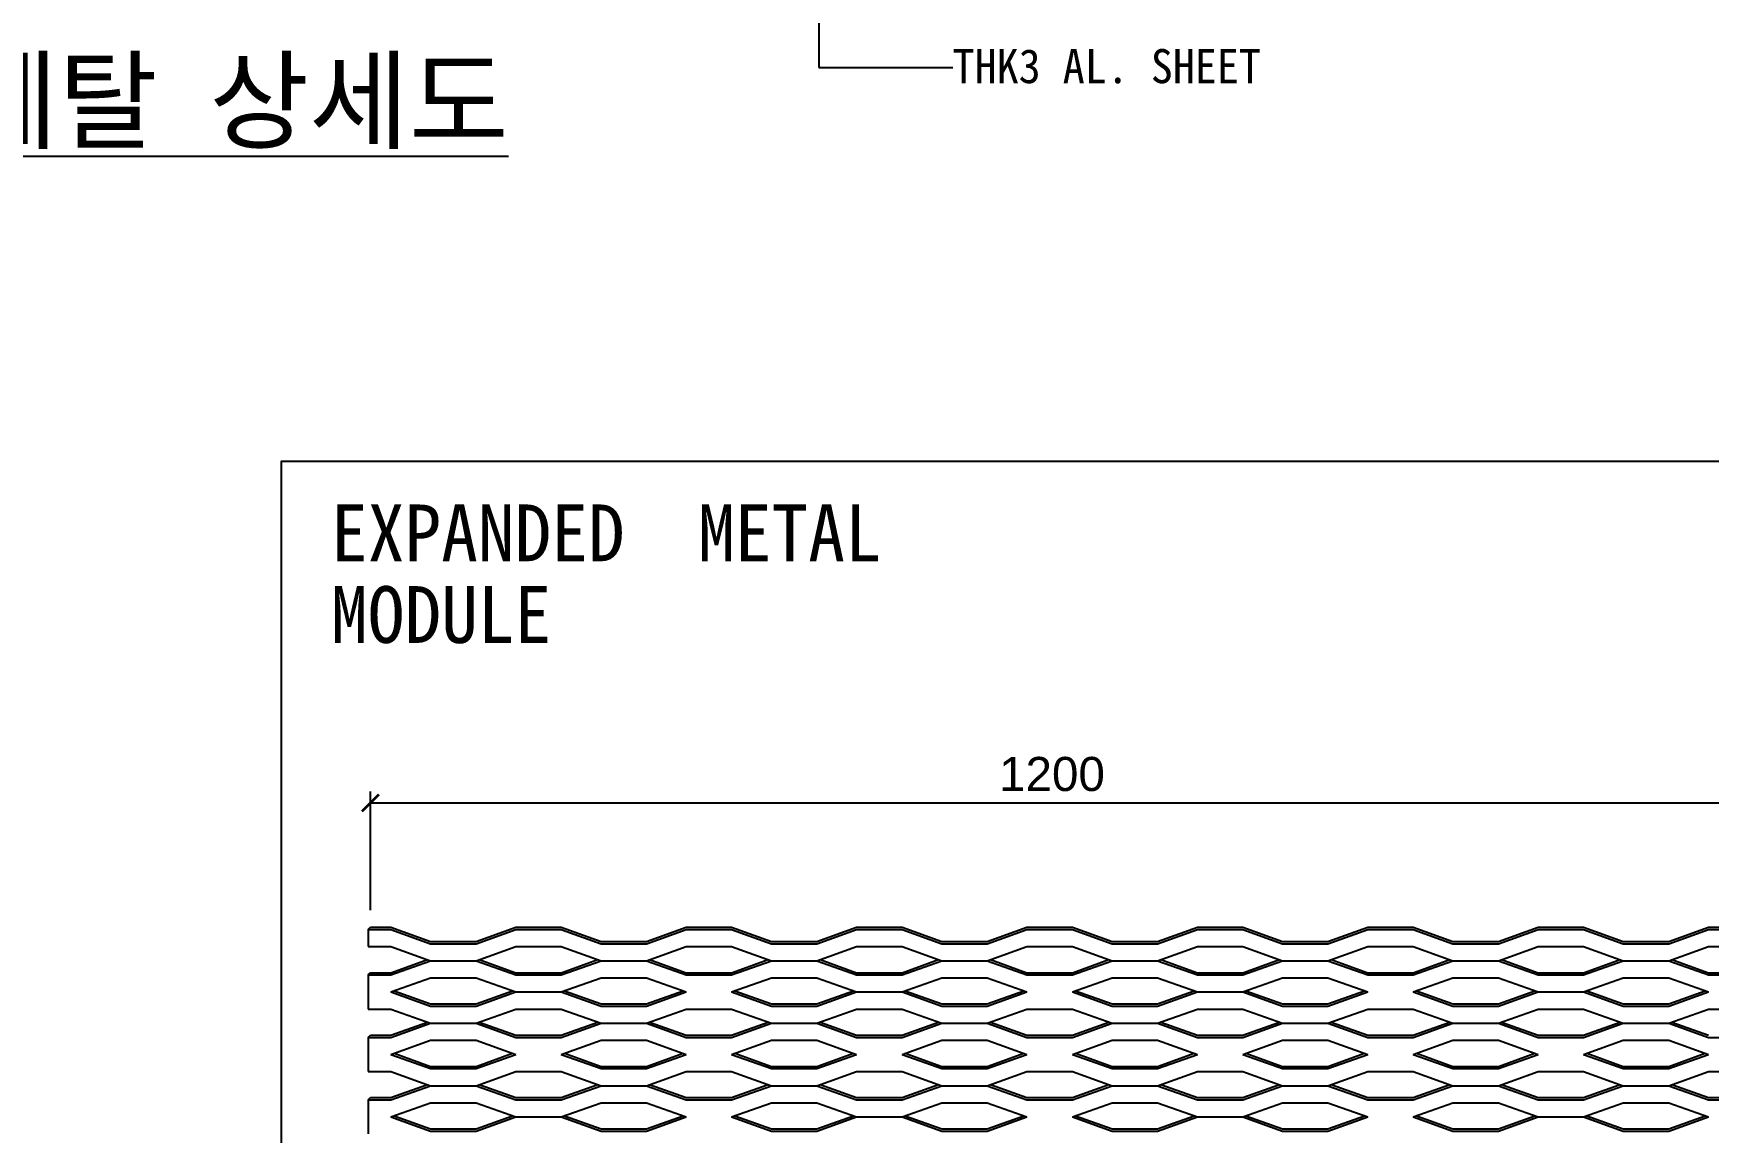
# Model space of a CAD drawing. Header units: millimetres. Extents: x 1664 to 41320, y 4122 to 31095.
# Drawn here: x 20649 to 28022, y 9982 to 14821 of the extents above; entities that cross this region are included whole.
import ezdxf
from ezdxf import colors
from ezdxf.entities.mleader import LeaderData, LeaderLine
from ezdxf.enums import TextEntityAlignment as Align
from ezdxf.math import Vec2, Vec3

# ---------------------------------------------------------------- set-up
doc = ezdxf.new("R2010")
doc.units = ezdxf.units.MM
doc.layers.get('DEFPOINTS').update_dxf_attribs({"color": 150})
for name, color, linetype in [('DIM', 7, 'Continuous'), ('ELE-8', 8, 'Continuous'), ('TAG-LEADER', 6, 'Continuous'), ('TAG-TITLE', 6, 'Continuous'), ('TXT', 3, 'Continuous')]:
    doc.layers.add(name, color=color, linetype=linetype)
doc.styles.add('ARIAL', font='arial.ttf')
doc.styles.add('ARIALB', font='arialbd.ttf')
doc.styles.add('돋움', font='')
doc.styles.get('돋움').set_extended_font_data('DotumChe')
doc.dimstyles.new('DIM-1-50', dxfattribs={"dimscale": 50, "dimtxt": 3, "dimasz": 1.5, "dimexe": 1, "dimexo": 1.5, "dimgap": 1, "dimtad": 1, "dimdec": 3, "dimdsep": 46, "dimtxsty": 'ARIAL', "dimblk1": 'ARCHTICK', "dimblk2": 'ARCHTICK', "dimsah": 1, "dimcen": 0, "dimclrd": 256, "dimclre": 256, "dimclrt": 3, "dimazin": 2, "dimtfac": 1, "dimtdec": 3, "dimtix": 1, "dimtmove": 2, "dimatfit": 3, "dimldrblk": 'ARCHTICK', "dimfxl": 1, "dimtolj": 1, "dimtzin": 0, "dimarcsym": 0})

# ---------------------------------------------------------------- blocks, each defined once
blk = doc.blocks.new('_ArchTick')
at = {"color": 0, "linetype": 'ByBlock', "const_width": 0.15}
blk.add_lwpolyline([(-0.5, -0.5), (0.5, 0.5)], dxfattribs=at)
blk = doc.blocks.new('*D297')
at = {"layer": 'DEFPOINTS', "color": 0, "transparency": 16777216}
for p in [(28131.6, 11433), (22131.6, 10885.5), (28131.6, 10885.5)]:
    blk.add_point(p, dxfattribs=at)
at = {"layer": 'DIM', "lineweight": -2, "transparency": 16777216}
for p, q in [((22131.6, 10960.5), (22131.6, 11483)), ((22131.6, 11433), (28131.6, 11433)), ((28131.6, 10960.5), (28131.6, 11483))]:
    blk.add_line(p, q, dxfattribs=at)
at = {"layer": 'DIM', "lineweight": -2, "transparency": 16777216, "xscale": 75, "yscale": 75, "zscale": 75, "rotation": 180}
blk.add_blockref('_ArchTick', (22131.6, 11433), dxfattribs=at)
at = {"layer": 'DIM', "lineweight": -2, "transparency": 16777216, "xscale": 75, "yscale": 75, "zscale": 75}
blk.add_blockref('_ArchTick', (28131.6, 11433), dxfattribs=at)
at = {"layer": 'DIM', "color": 3, "transparency": 16777216, "insert": (25131.6, 11559.5), "char_height": 150, "attachment_point": 5, "style": 'ARIAL'}
blk.add_mtext('\\A1;1200', dxfattribs=at)
blk = doc.blocks.new('_Dot')
at = {"color": 0, "linetype": 'ByBlock', "lineweight": -2}
blk.add_line((-0.5, 0), (-1, 0), dxfattribs=at)
at = {"color": 0, "linetype": 'ByBlock', "const_width": 0.5}
blk.add_lwpolyline([(-0.25, 0, 1), (0.25, 0, 1)], format="xyb", close=True, dxfattribs=at)
blk = doc.blocks.new('ttl-nb')
at = {"layer": 'TAG-TITLE', "color": 4, "style": 'ARIAL'}
blk.add_attdef('%%U1층평면도', text='', height=7, dxfattribs=at).set_placement((6.74, -1.46), align=Align.BOTTOM_LEFT)
at = {"layer": 'TAG-TITLE', "color": 4, "style": 'ARIALB'}
blk.add_attdef('A', text='', height=9, dxfattribs=at).set_placement((0, 0), align=Align.MIDDLE_CENTER)
at = {"layer": 'TAG-TITLE', "color": 4, "style": 'ARIAL'}
blk.add_attdef('축척:A1-1/100,A3-1/200', text='', height=4, dxfattribs=at).set_placement((7.86, -3.47), align=Align.TOP_LEFT)

msp = doc.modelspace()

# ---------------------------------------------------------------- linework, layer by layer
msp.add_lwpolyline([(21738.4051, 5202.4699), (30754.7525, 5202.4699), (30754.7525, 12936.2196), (21738.4051, 12936.2196)], close=True)
at = {"layer": 'ELE-8'}
for p, q in [((22121.5585, 10875.5162), (22131.5585, 10885.5162)), ((22121.5585, 10875.5162), (22221.5585, 10875.5162)), ((22121.5585, 10875.5162), (22121.5585, 10800.5162)), ((22131.5585, 10885.5162), (22221.5585, 10885.5162)), ((22221.5585, 10885.5162), (22396.5585, 10823.0162)), ((22221.5585, 10875.5162), (22396.5585, 10813.0162)), ((22596.5585, 10823.0162), (22771.5585, 10885.5162)), ((22596.5585, 10813.0162), (22771.5585, 10875.5162)), ((22771.5585, 10885.5162), (22971.5585, 10885.5162)), ((22771.5585, 10875.5162), (22971.5585, 10875.5162)), ((22971.5585, 10885.5162), (23146.5585, 10823.0162)), ((22971.5585, 10875.5162), (23146.5585, 10813.0162)), ((23346.5585, 10823.0162), (23521.5585, 10885.5162)), ((23346.5585, 10813.0162), (23521.5585, 10875.5162)), ((23521.5585, 10885.5162), (23631.5585, 10885.5162)), ((23521.5585, 10875.5162), (23621.5585, 10875.5162)), ((23621.5585, 10875.5162), (23721.5585, 10875.5162)), ((23631.5585, 10885.5162), (23721.5585, 10885.5162)), ((23721.5585, 10885.5162), (23896.5585, 10823.0162)), ((23721.5585, 10875.5162), (23896.5585, 10813.0162)), ((24096.5585, 10823.0162), (24271.5585, 10885.5162)), ((24096.5585, 10813.0162), (24271.5585, 10875.5162)), ((24271.5585, 10885.5162), (24471.5585, 10885.5162)), ((24271.5585, 10875.5162), (24471.5585, 10875.5162)), ((24471.5585, 10885.5162), (24646.5585, 10823.0162)), ((24471.5585, 10875.5162), (24646.5585, 10813.0162)), ((24846.5585, 10823.0162), (25021.5585, 10885.5162)), ((24846.5585, 10813.0162), (25021.5585, 10875.5162)), ((25021.5585, 10885.5162), (25131.5585, 10885.5162)), ((25021.5585, 10875.5162), (25121.5585, 10875.5162)), ((25121.5585, 10875.5162), (25221.5585, 10875.5162)), ((25131.5585, 10885.5162), (25221.5585, 10885.5162)), ((25221.5585, 10885.5162), (25396.5585, 10823.0162)), ((25221.5585, 10875.5162), (25396.5585, 10813.0162)), ((25596.5585, 10823.0162), (25771.5585, 10885.5162)), ((25596.5585, 10813.0162), (25771.5585, 10875.5162)), ((25771.5585, 10885.5162), (25971.5585, 10885.5162)), ((25771.5585, 10875.5162), (25971.5585, 10875.5162)), ((25971.5585, 10885.5162), (26146.5585, 10823.0162)), ((25971.5585, 10875.5162), (26146.5585, 10813.0162)), ((26346.5585, 10823.0162), (26521.5585, 10885.5162)), ((26346.5585, 10813.0162), (26521.5585, 10875.5162)), ((26521.5585, 10885.5162), (26631.5585, 10885.5162)), ((26521.5585, 10875.5162), (26621.5585, 10875.5162)), ((26621.5585, 10875.5162), (26721.5585, 10875.5162)), ((26631.5585, 10885.5162), (26721.5585, 10885.5162)), ((26721.5585, 10885.5162), (26896.5585, 10823.0162)), ((26721.5585, 10875.5162), (26896.5585, 10813.0162)), ((27096.5585, 10823.0162), (27271.5585, 10885.5162)), ((27096.5585, 10813.0162), (27271.5585, 10875.5162)), ((27271.5585, 10885.5162), (27471.5585, 10885.5162)), ((27271.5585, 10875.5162), (27471.5585, 10875.5162)), ((27471.5585, 10885.5162), (27646.5585, 10823.0162)), ((27471.5585, 10875.5162), (27646.5585, 10813.0162)), ((27846.5585, 10823.0162), (28021.5585, 10885.5162)), ((27846.5585, 10813.0162), (28021.5585, 10875.5162)), ((28021.5585, 10885.5162), (28131.5585, 10885.5162)), ((28021.5585, 10875.5162), (28121.5585, 10875.5162)), ((22121.5585, 10800.5162), (22221.5585, 10800.5162)), ((22221.5585, 10800.5162), (22396.5585, 10738.0162)), ((22396.5585, 10823.0162), (22596.5585, 10823.0162)), ((22396.5585, 10813.0162), (22596.5585, 10813.0162)), ((22596.5585, 10738.0162), (22771.5585, 10800.5162)), ((22771.5585, 10800.5162), (22971.5585, 10800.5162)), ((22971.5585, 10800.5162), (23146.5585, 10738.0162)), ((23146.5585, 10823.0162), (23346.5585, 10823.0162)), ((23146.5585, 10813.0162), (23346.5585, 10813.0162)), ((23346.5585, 10738.0162), (23521.5585, 10800.5162)), ((23521.5585, 10800.5162), (23621.5585, 10800.5162)), ((23621.5585, 10800.5162), (23721.5585, 10800.5162)), ((23721.5585, 10800.5162), (23896.5585, 10738.0162)), ((23896.5585, 10823.0162), (24096.5585, 10823.0162)), ((23896.5585, 10813.0162), (24096.5585, 10813.0162)), ((24096.5585, 10738.0162), (24271.5585, 10800.5162)), ((24271.5585, 10800.5162), (24471.5585, 10800.5162)), ((24471.5585, 10800.5162), (24646.5585, 10738.0162)), ((24646.5585, 10823.0162), (24846.5585, 10823.0162)), ((24646.5585, 10813.0162), (24846.5585, 10813.0162)), ((24846.5585, 10738.0162), (25021.5585, 10800.5162)), ((25021.5585, 10800.5162), (25121.5585, 10800.5162)), ((25121.5585, 10800.5162), (25221.5585, 10800.5162)), ((25221.5585, 10800.5162), (25396.5585, 10738.0162)), ((25396.5585, 10823.0162), (25596.5585, 10823.0162)), ((25396.5585, 10813.0162), (25596.5585, 10813.0162)), ((25596.5585, 10738.0162), (25771.5585, 10800.5162)), ((25771.5585, 10800.5162), (25971.5585, 10800.5162)), ((25971.5585, 10800.5162), (26146.5585, 10738.0162)), ((26146.5585, 10823.0162), (26346.5585, 10823.0162)), ((26146.5585, 10813.0162), (26346.5585, 10813.0162)), ((26346.5585, 10738.0162), (26521.5585, 10800.5162)), ((26521.5585, 10800.5162), (26621.5585, 10800.5162)), ((26621.5585, 10800.5162), (26721.5585, 10800.5162)), ((26721.5585, 10800.5162), (26896.5585, 10738.0162)), ((26896.5585, 10823.0162), (27096.5585, 10823.0162)), ((26896.5585, 10813.0162), (27096.5585, 10813.0162)), ((27096.5585, 10738.0162), (27271.5585, 10800.5162)), ((27271.5585, 10800.5162), (27471.5585, 10800.5162)), ((27471.5585, 10800.5162), (27646.5585, 10738.0162)), ((27646.5585, 10823.0162), (27846.5585, 10823.0162)), ((27646.5585, 10813.0162), (27846.5585, 10813.0162)), ((27846.5585, 10738.0162), (28021.5585, 10800.5162)), ((28021.5585, 10800.5162), (28121.5585, 10800.5162)), ((22221.5585, 10685.5162), (22382.5585, 10743.0162)), ((22221.5585, 10675.5162), (22396.5585, 10738.0162)), ((22396.5585, 10738.0162), (22596.5585, 10738.0162)), ((22596.5585, 10738.0162), (22771.5585, 10675.5162)), ((22610.5585, 10743.0162), (22771.5585, 10685.5162)), ((22971.5585, 10685.5162), (23132.5585, 10743.0162)), ((22971.5585, 10675.5162), (23146.5585, 10738.0162)), ((23146.5585, 10738.0162), (23346.5585, 10738.0162)), ((23346.5585, 10738.0162), (23521.5585, 10675.5162)), ((23360.5585, 10743.0162), (23521.5585, 10685.5162)), ((23721.5585, 10685.5162), (23882.5585, 10743.0162)), ((23721.5585, 10675.5162), (23896.5585, 10738.0162)), ((23896.5585, 10738.0162), (24096.5585, 10738.0162)), ((24096.5585, 10738.0162), (24271.5585, 10675.5162)), ((24110.5585, 10743.0162), (24271.5585, 10685.5162)), ((24471.5585, 10685.5162), (24632.5585, 10743.0162)), ((24471.5585, 10675.5162), (24646.5585, 10738.0162)), ((24646.5585, 10738.0162), (24846.5585, 10738.0162)), ((24846.5585, 10738.0162), (25021.5585, 10675.5162)), ((24860.5585, 10743.0162), (25021.5585, 10685.5162)), ((25221.5585, 10685.5162), (25382.5585, 10743.0162)), ((25221.5585, 10675.5162), (25396.5585, 10738.0162)), ((25396.5585, 10738.0162), (25596.5585, 10738.0162)), ((25596.5585, 10738.0162), (25771.5585, 10675.5162)), ((25610.5585, 10743.0162), (25771.5585, 10685.5162)), ((25971.5585, 10685.5162), (26132.5585, 10743.0162)), ((25971.5585, 10675.5162), (26146.5585, 10738.0162)), ((26146.5585, 10738.0162), (26346.5585, 10738.0162)), ((26346.5585, 10738.0162), (26521.5585, 10675.5162)), ((26360.5585, 10743.0162), (26521.5585, 10685.5162)), ((26721.5585, 10685.5162), (26882.5585, 10743.0162)), ((26721.5585, 10675.5162), (26896.5585, 10738.0162)), ((26896.5585, 10738.0162), (27096.5585, 10738.0162)), ((27096.5585, 10738.0162), (27271.5585, 10675.5162)), ((27110.5585, 10743.0162), (27271.5585, 10685.5162)), ((27471.5585, 10685.5162), (27632.5585, 10743.0162)), ((27471.5585, 10675.5162), (27646.5585, 10738.0162)), ((27646.5585, 10738.0162), (27846.5585, 10738.0162)), ((27846.5585, 10738.0162), (28021.5585, 10675.5162)), ((27860.5585, 10743.0162), (28021.5585, 10685.5162)), ((22121.5585, 10675.5162), (22131.5585, 10685.5162)), ((22121.5585, 10675.5162), (22221.5585, 10675.5162)), ((22121.5585, 10675.5162), (22121.5585, 10525.5162)), ((22131.5585, 10685.5162), (22221.5585, 10685.5162)), ((22221.5585, 10600.5162), (22396.5585, 10663.0162)), ((22396.5585, 10663.0162), (22596.5585, 10663.0162)), ((22596.5585, 10663.0162), (22771.5585, 10600.5162)), ((22771.5585, 10685.5162), (22971.5585, 10685.5162)), ((22771.5585, 10675.5162), (22971.5585, 10675.5162)), ((22971.5585, 10600.5162), (23146.5585, 10663.0162)), ((23146.5585, 10663.0162), (23346.5585, 10663.0162)), ((23346.5585, 10663.0162), (23521.5585, 10600.5162)), ((23521.5585, 10685.5162), (23631.5585, 10685.5162)), ((23521.5585, 10675.5162), (23621.5585, 10675.5162)), ((23621.5585, 10675.5162), (23721.5585, 10675.5162)), ((23631.5585, 10685.5162), (23721.5585, 10685.5162)), ((23721.5585, 10600.5162), (23896.5585, 10663.0162)), ((23896.5585, 10663.0162), (24096.5585, 10663.0162)), ((24096.5585, 10663.0162), (24271.5585, 10600.5162)), ((24271.5585, 10685.5162), (24471.5585, 10685.5162)), ((24271.5585, 10675.5162), (24471.5585, 10675.5162)), ((24471.5585, 10600.5162), (24646.5585, 10663.0162)), ((24646.5585, 10663.0162), (24846.5585, 10663.0162)), ((24846.5585, 10663.0162), (25021.5585, 10600.5162)), ((25021.5585, 10685.5162), (25131.5585, 10685.5162)), ((25021.5585, 10675.5162), (25121.5585, 10675.5162)), ((25121.5585, 10675.5162), (25221.5585, 10675.5162)), ((25131.5585, 10685.5162), (25221.5585, 10685.5162)), ((25221.5585, 10600.5162), (25396.5585, 10663.0162)), ((25396.5585, 10663.0162), (25596.5585, 10663.0162)), ((25596.5585, 10663.0162), (25771.5585, 10600.5162)), ((25771.5585, 10685.5162), (25971.5585, 10685.5162)), ((25771.5585, 10675.5162), (25971.5585, 10675.5162)), ((25971.5585, 10600.5162), (26146.5585, 10663.0162)), ((26146.5585, 10663.0162), (26346.5585, 10663.0162)), ((26346.5585, 10663.0162), (26521.5585, 10600.5162)), ((26521.5585, 10685.5162), (26631.5585, 10685.5162)), ((26521.5585, 10675.5162), (26621.5585, 10675.5162)), ((26621.5585, 10675.5162), (26721.5585, 10675.5162)), ((26631.5585, 10685.5162), (26721.5585, 10685.5162)), ((26721.5585, 10600.5162), (26896.5585, 10663.0162)), ((26896.5585, 10663.0162), (27096.5585, 10663.0162)), ((27096.5585, 10663.0162), (27271.5585, 10600.5162)), ((27271.5585, 10685.5162), (27471.5585, 10685.5162)), ((27271.5585, 10675.5162), (27471.5585, 10675.5162)), ((27471.5585, 10600.5162), (27646.5585, 10663.0162)), ((27646.5585, 10663.0162), (27846.5585, 10663.0162)), ((27846.5585, 10663.0162), (28021.5585, 10600.5162)), ((28021.5585, 10685.5162), (28131.5585, 10685.5162)), ((28021.5585, 10675.5162), (28121.5585, 10675.5162)), ((22221.5585, 10600.5162), (22396.5585, 10538.0162)), ((22235.5585, 10605.5162), (22396.5585, 10548.0162)), ((22396.5585, 10548.0162), (22596.5585, 10548.0162)), ((22596.5585, 10548.0162), (22757.5585, 10605.5162)), ((22596.5585, 10538.0162), (22771.5585, 10600.5162)), ((22771.5585, 10600.5162), (22971.5585, 10600.5162)), ((22971.5585, 10600.5162), (23146.5585, 10538.0162)), ((22985.5585, 10605.5162), (23146.5585, 10548.0162)), ((23146.5585, 10548.0162), (23346.5585, 10548.0162)), ((23346.5585, 10548.0162), (23507.5585, 10605.5162)), ((23346.5585, 10538.0162), (23521.5585, 10600.5162)), ((23721.5585, 10600.5162), (23896.5585, 10538.0162)), ((23735.5585, 10605.5162), (23896.5585, 10548.0162)), ((23896.5585, 10548.0162), (24096.5585, 10548.0162)), ((24096.5585, 10548.0162), (24257.5585, 10605.5162)), ((24096.5585, 10538.0162), (24271.5585, 10600.5162)), ((24271.5585, 10600.5162), (24471.5585, 10600.5162)), ((24471.5585, 10600.5162), (24646.5585, 10538.0162)), ((24485.5585, 10605.5162), (24646.5585, 10548.0162)), ((24646.5585, 10548.0162), (24846.5585, 10548.0162)), ((24846.5585, 10548.0162), (25007.5585, 10605.5162)), ((24846.5585, 10538.0162), (25021.5585, 10600.5162)), ((25221.5585, 10600.5162), (25396.5585, 10538.0162)), ((25235.5585, 10605.5162), (25396.5585, 10548.0162)), ((25396.5585, 10548.0162), (25596.5585, 10548.0162)), ((25596.5585, 10548.0162), (25757.5585, 10605.5162)), ((25596.5585, 10538.0162), (25771.5585, 10600.5162)), ((25771.5585, 10600.5162), (25971.5585, 10600.5162)), ((25971.5585, 10600.5162), (26146.5585, 10538.0162)), ((25985.5585, 10605.5162), (26146.5585, 10548.0162)), ((26146.5585, 10548.0162), (26346.5585, 10548.0162)), ((26346.5585, 10548.0162), (26507.5585, 10605.5162)), ((26346.5585, 10538.0162), (26521.5585, 10600.5162)), ((26721.5585, 10600.5162), (26896.5585, 10538.0162)), ((26735.5585, 10605.5162), (26896.5585, 10548.0162)), ((26896.5585, 10548.0162), (27096.5585, 10548.0162)), ((27096.5585, 10548.0162), (27257.5585, 10605.5162)), ((27096.5585, 10538.0162), (27271.5585, 10600.5162)), ((27271.5585, 10600.5162), (27471.5585, 10600.5162)), ((27471.5585, 10600.5162), (27646.5585, 10538.0162)), ((27485.5585, 10605.5162), (27646.5585, 10548.0162)), ((27646.5585, 10548.0162), (27846.5585, 10548.0162)), ((27846.5585, 10548.0162), (28007.5585, 10605.5162)), ((27846.5585, 10538.0162), (28021.5585, 10600.5162)), ((22121.5585, 10525.5162), (22221.5585, 10525.5162)), ((22221.5585, 10525.5162), (22396.5585, 10463.0162)), ((22396.5585, 10538.0162), (22596.5585, 10538.0162)), ((22596.5585, 10463.0162), (22771.5585, 10525.5162)), ((22771.5585, 10525.5162), (22971.5585, 10525.5162)), ((22971.5585, 10525.5162), (23146.5585, 10463.0162)), ((23146.5585, 10538.0162), (23346.5585, 10538.0162)), ((23346.5585, 10463.0162), (23521.5585, 10525.5162)), ((23521.5585, 10525.5162), (23621.5585, 10525.5162)), ((23621.5585, 10525.5162), (23721.5585, 10525.5162)), ((23721.5585, 10525.5162), (23896.5585, 10463.0162)), ((23896.5585, 10538.0162), (24096.5585, 10538.0162)), ((24096.5585, 10463.0162), (24271.5585, 10525.5162)), ((24271.5585, 10525.5162), (24471.5585, 10525.5162)), ((24471.5585, 10525.5162), (24646.5585, 10463.0162)), ((24646.5585, 10538.0162), (24846.5585, 10538.0162)), ((24846.5585, 10463.0162), (25021.5585, 10525.5162)), ((25021.5585, 10525.5162), (25121.5585, 10525.5162)), ((25121.5585, 10525.5162), (25221.5585, 10525.5162)), ((25221.5585, 10525.5162), (25396.5585, 10463.0162)), ((25396.5585, 10538.0162), (25596.5585, 10538.0162)), ((25596.5585, 10463.0162), (25771.5585, 10525.5162)), ((25771.5585, 10525.5162), (25971.5585, 10525.5162)), ((25971.5585, 10525.5162), (26146.5585, 10463.0162)), ((26146.5585, 10538.0162), (26346.5585, 10538.0162)), ((26346.5585, 10463.0162), (26521.5585, 10525.5162)), ((26521.5585, 10525.5162), (26621.5585, 10525.5162)), ((26621.5585, 10525.5162), (26721.5585, 10525.5162)), ((26721.5585, 10525.5162), (26896.5585, 10463.0162)), ((26896.5585, 10538.0162), (27096.5585, 10538.0162)), ((27096.5585, 10463.0162), (27271.5585, 10525.5162)), ((27271.5585, 10525.5162), (27471.5585, 10525.5162)), ((27471.5585, 10525.5162), (27646.5585, 10463.0162)), ((27646.5585, 10538.0162), (27846.5585, 10538.0162)), ((27846.5585, 10463.0162), (28021.5585, 10525.5162)), ((28021.5585, 10525.5162), (28121.5585, 10525.5162)), ((22121.5585, 10400.5162), (22131.5585, 10410.5162)), ((22121.5585, 10400.5162), (22221.5585, 10400.5162)), ((22121.5585, 10400.5162), (22121.5585, 10250.5162)), ((22131.5585, 10410.5162), (22221.5585, 10410.5162)), ((22221.5585, 10410.5162), (22382.5585, 10468.0162)), ((22221.5585, 10400.5162), (22396.5585, 10463.0162)), ((22396.5585, 10463.0162), (22596.5585, 10463.0162)), ((22596.5585, 10463.0162), (22771.5585, 10400.5162)), ((22610.5585, 10468.0162), (22771.5585, 10410.5162)), ((22771.5585, 10410.5162), (22971.5585, 10410.5162)), ((22771.5585, 10400.5162), (22971.5585, 10400.5162)), ((22971.5585, 10410.5162), (23132.5585, 10468.0162)), ((22971.5585, 10400.5162), (23146.5585, 10463.0162)), ((23146.5585, 10463.0162), (23346.5585, 10463.0162)), ((23346.5585, 10463.0162), (23521.5585, 10400.5162)), ((23360.5585, 10468.0162), (23521.5585, 10410.5162)), ((23521.5585, 10410.5162), (23631.5585, 10410.5162)), ((23521.5585, 10400.5162), (23621.5585, 10400.5162)), ((23621.5585, 10400.5162), (23721.5585, 10400.5162)), ((23631.5585, 10410.5162), (23721.5585, 10410.5162)), ((23721.5585, 10410.5162), (23882.5585, 10468.0162)), ((23721.5585, 10400.5162), (23896.5585, 10463.0162)), ((23896.5585, 10463.0162), (24096.5585, 10463.0162)), ((24096.5585, 10463.0162), (24271.5585, 10400.5162)), ((24110.5585, 10468.0162), (24271.5585, 10410.5162)), ((24271.5585, 10410.5162), (24471.5585, 10410.5162)), ((24271.5585, 10400.5162), (24471.5585, 10400.5162)), ((24471.5585, 10410.5162), (24632.5585, 10468.0162)), ((24471.5585, 10400.5162), (24646.5585, 10463.0162)), ((24646.5585, 10463.0162), (24846.5585, 10463.0162)), ((24846.5585, 10463.0162), (25021.5585, 10400.5162)), ((24860.5585, 10468.0162), (25021.5585, 10410.5162)), ((25021.5585, 10410.5162), (25131.5585, 10410.5162)), ((25021.5585, 10400.5162), (25121.5585, 10400.5162)), ((25121.5585, 10400.5162), (25221.5585, 10400.5162)), ((25131.5585, 10410.5162), (25221.5585, 10410.5162)), ((25221.5585, 10410.5162), (25382.5585, 10468.0162)), ((25221.5585, 10400.5162), (25396.5585, 10463.0162)), ((25396.5585, 10463.0162), (25596.5585, 10463.0162)), ((25596.5585, 10463.0162), (25771.5585, 10400.5162)), ((25610.5585, 10468.0162), (25771.5585, 10410.5162)), ((25771.5585, 10410.5162), (25971.5585, 10410.5162)), ((25771.5585, 10400.5162), (25971.5585, 10400.5162)), ((25971.5585, 10410.5162), (26132.5585, 10468.0162)), ((25971.5585, 10400.5162), (26146.5585, 10463.0162)), ((26146.5585, 10463.0162), (26346.5585, 10463.0162)), ((26346.5585, 10463.0162), (26521.5585, 10400.5162)), ((26360.5585, 10468.0162), (26521.5585, 10410.5162)), ((26521.5585, 10410.5162), (26631.5585, 10410.5162)), ((26521.5585, 10400.5162), (26621.5585, 10400.5162)), ((26621.5585, 10400.5162), (26721.5585, 10400.5162)), ((26631.5585, 10410.5162), (26721.5585, 10410.5162)), ((26721.5585, 10410.5162), (26882.5585, 10468.0162)), ((26721.5585, 10400.5162), (26896.5585, 10463.0162)), ((26896.5585, 10463.0162), (27096.5585, 10463.0162)), ((27096.5585, 10463.0162), (27271.5585, 10400.5162)), ((27110.5585, 10468.0162), (27271.5585, 10410.5162)), ((27271.5585, 10410.5162), (27471.5585, 10410.5162)), ((27271.5585, 10400.5162), (27471.5585, 10400.5162)), ((27471.5585, 10410.5162), (27632.5585, 10468.0162)), ((27471.5585, 10400.5162), (27646.5585, 10463.0162)), ((27646.5585, 10463.0162), (27846.5585, 10463.0162)), ((27846.5585, 10463.0162), (28021.5585, 10400.5162)), ((27860.5585, 10468.0162), (28021.5585, 10410.5162)), ((28021.5585, 10400.5162), (28121.5585, 10400.5162)), ((22221.5585, 10325.5162), (22396.5585, 10388.0162)), ((22221.5585, 10325.5162), (22396.5585, 10263.0162)), ((22235.5585, 10330.5162), (22396.5585, 10273.0162)), ((22396.5585, 10388.0162), (22596.5585, 10388.0162)), ((22596.5585, 10388.0162), (22771.5585, 10325.5162)), ((22596.5585, 10273.0162), (22757.5585, 10330.5162)), ((22596.5585, 10263.0162), (22771.5585, 10325.5162)), ((22971.5585, 10325.5162), (23146.5585, 10388.0162)), ((22971.5585, 10325.5162), (23146.5585, 10263.0162)), ((22985.5585, 10330.5162), (23146.5585, 10273.0162)), ((23146.5585, 10388.0162), (23346.5585, 10388.0162)), ((23346.5585, 10388.0162), (23521.5585, 10325.5162)), ((23346.5585, 10273.0162), (23507.5585, 10330.5162)), ((23346.5585, 10263.0162), (23521.5585, 10325.5162)), ((23721.5585, 10325.5162), (23896.5585, 10388.0162)), ((23721.5585, 10325.5162), (23896.5585, 10263.0162)), ((23735.5585, 10330.5162), (23896.5585, 10273.0162)), ((23896.5585, 10388.0162), (24096.5585, 10388.0162)), ((24096.5585, 10388.0162), (24271.5585, 10325.5162)), ((24096.5585, 10273.0162), (24257.5585, 10330.5162)), ((24096.5585, 10263.0162), (24271.5585, 10325.5162)), ((24471.5585, 10325.5162), (24646.5585, 10388.0162)), ((24471.5585, 10325.5162), (24646.5585, 10263.0162)), ((24485.5585, 10330.5162), (24646.5585, 10273.0162)), ((24646.5585, 10388.0162), (24846.5585, 10388.0162)), ((24846.5585, 10388.0162), (25021.5585, 10325.5162)), ((24846.5585, 10273.0162), (25007.5585, 10330.5162)), ((24846.5585, 10263.0162), (25021.5585, 10325.5162)), ((25221.5585, 10325.5162), (25396.5585, 10388.0162)), ((25221.5585, 10325.5162), (25396.5585, 10263.0162)), ((25235.5585, 10330.5162), (25396.5585, 10273.0162)), ((25396.5585, 10388.0162), (25596.5585, 10388.0162)), ((25596.5585, 10388.0162), (25771.5585, 10325.5162)), ((25596.5585, 10273.0162), (25757.5585, 10330.5162)), ((25596.5585, 10263.0162), (25771.5585, 10325.5162)), ((25971.5585, 10325.5162), (26146.5585, 10388.0162)), ((25971.5585, 10325.5162), (26146.5585, 10263.0162)), ((25985.5585, 10330.5162), (26146.5585, 10273.0162)), ((26146.5585, 10388.0162), (26346.5585, 10388.0162)), ((26346.5585, 10388.0162), (26521.5585, 10325.5162)), ((26346.5585, 10273.0162), (26507.5585, 10330.5162)), ((26346.5585, 10263.0162), (26521.5585, 10325.5162)), ((26721.5585, 10325.5162), (26896.5585, 10388.0162)), ((26721.5585, 10325.5162), (26896.5585, 10263.0162)), ((26735.5585, 10330.5162), (26896.5585, 10273.0162)), ((26896.5585, 10388.0162), (27096.5585, 10388.0162)), ((27096.5585, 10388.0162), (27271.5585, 10325.5162)), ((27096.5585, 10273.0162), (27257.5585, 10330.5162)), ((27096.5585, 10263.0162), (27271.5585, 10325.5162)), ((27471.5585, 10325.5162), (27646.5585, 10388.0162)), ((27471.5585, 10325.5162), (27646.5585, 10263.0162)), ((27485.5585, 10330.5162), (27646.5585, 10273.0162)), ((27646.5585, 10388.0162), (27846.5585, 10388.0162)), ((27846.5585, 10388.0162), (28021.5585, 10325.5162)), ((27846.5585, 10273.0162), (28007.5585, 10330.5162)), ((27846.5585, 10263.0162), (28021.5585, 10325.5162)), ((22121.5585, 10250.5162), (22221.5585, 10250.5162)), ((22221.5585, 10250.5162), (22396.5585, 10188.0162)), ((22396.5585, 10273.0162), (22596.5585, 10273.0162)), ((22396.5585, 10263.0162), (22596.5585, 10263.0162)), ((22596.5585, 10188.0162), (22771.5585, 10250.5162)), ((22771.5585, 10250.5162), (22971.5585, 10250.5162)), ((22971.5585, 10250.5162), (23146.5585, 10188.0162)), ((23146.5585, 10273.0162), (23346.5585, 10273.0162)), ((23146.5585, 10263.0162), (23346.5585, 10263.0162)), ((23346.5585, 10188.0162), (23521.5585, 10250.5162)), ((23521.5585, 10250.5162), (23621.5585, 10250.5162)), ((23621.5585, 10250.5162), (23721.5585, 10250.5162)), ((23721.5585, 10250.5162), (23896.5585, 10188.0162)), ((23896.5585, 10273.0162), (24096.5585, 10273.0162)), ((23896.5585, 10263.0162), (24096.5585, 10263.0162)), ((24096.5585, 10188.0162), (24271.5585, 10250.5162)), ((24271.5585, 10250.5162), (24471.5585, 10250.5162)), ((24471.5585, 10250.5162), (24646.5585, 10188.0162)), ((24646.5585, 10273.0162), (24846.5585, 10273.0162)), ((24646.5585, 10263.0162), (24846.5585, 10263.0162)), ((24846.5585, 10188.0162), (25021.5585, 10250.5162)), ((25021.5585, 10250.5162), (25121.5585, 10250.5162)), ((25121.5585, 10250.5162), (25221.5585, 10250.5162)), ((25221.5585, 10250.5162), (25396.5585, 10188.0162)), ((25396.5585, 10273.0162), (25596.5585, 10273.0162)), ((25396.5585, 10263.0162), (25596.5585, 10263.0162)), ((25596.5585, 10188.0162), (25771.5585, 10250.5162)), ((25771.5585, 10250.5162), (25971.5585, 10250.5162)), ((25971.5585, 10250.5162), (26146.5585, 10188.0162)), ((26146.5585, 10273.0162), (26346.5585, 10273.0162)), ((26146.5585, 10263.0162), (26346.5585, 10263.0162)), ((26346.5585, 10188.0162), (26521.5585, 10250.5162)), ((26521.5585, 10250.5162), (26621.5585, 10250.5162)), ((26621.5585, 10250.5162), (26721.5585, 10250.5162)), ((26721.5585, 10250.5162), (26896.5585, 10188.0162)), ((26896.5585, 10273.0162), (27096.5585, 10273.0162)), ((26896.5585, 10263.0162), (27096.5585, 10263.0162)), ((27096.5585, 10188.0162), (27271.5585, 10250.5162)), ((27271.5585, 10250.5162), (27471.5585, 10250.5162)), ((27471.5585, 10250.5162), (27646.5585, 10188.0162)), ((27646.5585, 10273.0162), (27846.5585, 10273.0162)), ((27646.5585, 10263.0162), (27846.5585, 10263.0162)), ((27846.5585, 10188.0162), (28021.5585, 10250.5162)), ((28021.5585, 10250.5162), (28121.5585, 10250.5162)), ((22221.5585, 10135.5162), (22382.5585, 10193.0162)), ((22221.5585, 10125.5162), (22396.5585, 10188.0162)), ((22396.5585, 10188.0162), (22596.5585, 10188.0162)), ((22596.5585, 10188.0162), (22771.5585, 10125.5162)), ((22610.5585, 10193.0162), (22771.5585, 10135.5162)), ((22971.5585, 10135.5162), (23132.5585, 10193.0162)), ((22971.5585, 10125.5162), (23146.5585, 10188.0162)), ((23146.5585, 10188.0162), (23346.5585, 10188.0162)), ((23346.5585, 10188.0162), (23521.5585, 10125.5162)), ((23360.5585, 10193.0162), (23521.5585, 10135.5162)), ((23721.5585, 10135.5162), (23882.5585, 10193.0162)), ((23721.5585, 10125.5162), (23896.5585, 10188.0162)), ((23896.5585, 10188.0162), (24096.5585, 10188.0162)), ((24096.5585, 10188.0162), (24271.5585, 10125.5162)), ((24110.5585, 10193.0162), (24271.5585, 10135.5162)), ((24471.5585, 10135.5162), (24632.5585, 10193.0162)), ((24471.5585, 10125.5162), (24646.5585, 10188.0162)), ((24646.5585, 10188.0162), (24846.5585, 10188.0162)), ((24846.5585, 10188.0162), (25021.5585, 10125.5162)), ((24860.5585, 10193.0162), (25021.5585, 10135.5162)), ((25221.5585, 10135.5162), (25382.5585, 10193.0162)), ((25221.5585, 10125.5162), (25396.5585, 10188.0162)), ((25396.5585, 10188.0162), (25596.5585, 10188.0162)), ((25596.5585, 10188.0162), (25771.5585, 10125.5162)), ((25610.5585, 10193.0162), (25771.5585, 10135.5162)), ((25971.5585, 10135.5162), (26132.5585, 10193.0162)), ((25971.5585, 10125.5162), (26146.5585, 10188.0162)), ((26146.5585, 10188.0162), (26346.5585, 10188.0162)), ((26346.5585, 10188.0162), (26521.5585, 10125.5162)), ((26360.5585, 10193.0162), (26521.5585, 10135.5162)), ((26721.5585, 10135.5162), (26882.5585, 10193.0162)), ((26721.5585, 10125.5162), (26896.5585, 10188.0162)), ((26896.5585, 10188.0162), (27096.5585, 10188.0162)), ((27096.5585, 10188.0162), (27271.5585, 10125.5162)), ((27110.5585, 10193.0162), (27271.5585, 10135.5162)), ((27471.5585, 10135.5162), (27632.5585, 10193.0162)), ((27471.5585, 10125.5162), (27646.5585, 10188.0162)), ((27646.5585, 10188.0162), (27846.5585, 10188.0162)), ((27846.5585, 10188.0162), (28021.5585, 10125.5162)), ((27860.5585, 10193.0162), (28021.5585, 10135.5162)), ((22121.5585, 10125.5162), (22131.5585, 10135.5162)), ((22121.5585, 10125.5162), (22221.5585, 10125.5162)), ((22121.5585, 10125.5162), (22121.5585, 9975.5162)), ((22131.5585, 10135.5162), (22221.5585, 10135.5162)), ((22221.5585, 10050.5162), (22396.5585, 10113.0162)), ((22396.5585, 10113.0162), (22596.5585, 10113.0162)), ((22596.5585, 10113.0162), (22771.5585, 10050.5162)), ((22771.5585, 10135.5162), (22971.5585, 10135.5162)), ((22771.5585, 10125.5162), (22971.5585, 10125.5162)), ((22971.5585, 10050.5162), (23146.5585, 10113.0162)), ((23146.5585, 10113.0162), (23346.5585, 10113.0162)), ((23346.5585, 10113.0162), (23521.5585, 10050.5162)), ((23521.5585, 10135.5162), (23631.5585, 10135.5162)), ((23521.5585, 10125.5162), (23621.5585, 10125.5162)), ((23621.5585, 10125.5162), (23721.5585, 10125.5162)), ((23631.5585, 10135.5162), (23721.5585, 10135.5162)), ((23721.5585, 10050.5162), (23896.5585, 10113.0162)), ((23896.5585, 10113.0162), (24096.5585, 10113.0162)), ((24096.5585, 10113.0162), (24271.5585, 10050.5162)), ((24271.5585, 10135.5162), (24471.5585, 10135.5162)), ((24271.5585, 10125.5162), (24471.5585, 10125.5162)), ((24471.5585, 10050.5162), (24646.5585, 10113.0162)), ((24646.5585, 10113.0162), (24846.5585, 10113.0162)), ((24846.5585, 10113.0162), (25021.5585, 10050.5162)), ((25021.5585, 10135.5162), (25131.5585, 10135.5162)), ((25021.5585, 10125.5162), (25121.5585, 10125.5162)), ((25121.5585, 10125.5162), (25221.5585, 10125.5162)), ((25131.5585, 10135.5162), (25221.5585, 10135.5162)), ((25221.5585, 10050.5162), (25396.5585, 10113.0162)), ((25396.5585, 10113.0162), (25596.5585, 10113.0162)), ((25596.5585, 10113.0162), (25771.5585, 10050.5162)), ((25771.5585, 10135.5162), (25971.5585, 10135.5162)), ((25771.5585, 10125.5162), (25971.5585, 10125.5162)), ((25971.5585, 10050.5162), (26146.5585, 10113.0162)), ((26146.5585, 10113.0162), (26346.5585, 10113.0162)), ((26346.5585, 10113.0162), (26521.5585, 10050.5162)), ((26521.5585, 10135.5162), (26631.5585, 10135.5162)), ((26521.5585, 10125.5162), (26621.5585, 10125.5162)), ((26621.5585, 10125.5162), (26721.5585, 10125.5162)), ((26631.5585, 10135.5162), (26721.5585, 10135.5162)), ((26721.5585, 10050.5162), (26896.5585, 10113.0162)), ((26896.5585, 10113.0162), (27096.5585, 10113.0162)), ((27096.5585, 10113.0162), (27271.5585, 10050.5162)), ((27271.5585, 10135.5162), (27471.5585, 10135.5162)), ((27271.5585, 10125.5162), (27471.5585, 10125.5162)), ((27471.5585, 10050.5162), (27646.5585, 10113.0162)), ((27646.5585, 10113.0162), (27846.5585, 10113.0162)), ((27846.5585, 10113.0162), (28021.5585, 10050.5162)), ((28021.5585, 10135.5162), (28131.5585, 10135.5162)), ((28021.5585, 10125.5162), (28121.5585, 10125.5162)), ((22221.5585, 10050.5162), (22396.5585, 9988.0162)), ((22235.5585, 10055.5162), (22396.5585, 9998.0162)), ((22596.5585, 9998.0162), (22757.5585, 10055.5162)), ((22596.5585, 9988.0162), (22771.5585, 10050.5162)), ((22771.5585, 10050.5162), (22971.5585, 10050.5162)), ((22971.5585, 10050.5162), (23146.5585, 9988.0162)), ((22985.5585, 10055.5162), (23146.5585, 9998.0162)), ((23346.5585, 9998.0162), (23507.5585, 10055.5162)), ((23346.5585, 9988.0162), (23521.5585, 10050.5162)), ((23721.5585, 10050.5162), (23896.5585, 9988.0162)), ((23735.5585, 10055.5162), (23896.5585, 9998.0162)), ((24096.5585, 9998.0162), (24257.5585, 10055.5162)), ((24096.5585, 9988.0162), (24271.5585, 10050.5162)), ((24271.5585, 10050.5162), (24471.5585, 10050.5162)), ((24471.5585, 10050.5162), (24646.5585, 9988.0162)), ((24485.5585, 10055.5162), (24646.5585, 9998.0162)), ((24846.5585, 9998.0162), (25007.5585, 10055.5162)), ((24846.5585, 9988.0162), (25021.5585, 10050.5162)), ((25221.5585, 10050.5162), (25396.5585, 9988.0162)), ((25235.5585, 10055.5162), (25396.5585, 9998.0162)), ((25596.5585, 9998.0162), (25757.5585, 10055.5162)), ((25596.5585, 9988.0162), (25771.5585, 10050.5162)), ((25771.5585, 10050.5162), (25971.5585, 10050.5162)), ((25971.5585, 10050.5162), (26146.5585, 9988.0162)), ((25985.5585, 10055.5162), (26146.5585, 9998.0162)), ((26346.5585, 9998.0162), (26507.5585, 10055.5162)), ((26346.5585, 9988.0162), (26521.5585, 10050.5162)), ((26721.5585, 10050.5162), (26896.5585, 9988.0162)), ((26735.5585, 10055.5162), (26896.5585, 9998.0162)), ((27096.5585, 9998.0162), (27257.5585, 10055.5162)), ((27096.5585, 9988.0162), (27271.5585, 10050.5162)), ((27271.5585, 10050.5162), (27471.5585, 10050.5162)), ((27471.5585, 10050.5162), (27646.5585, 9988.0162)), ((27485.5585, 10055.5162), (27646.5585, 9998.0162)), ((27846.5585, 9998.0162), (28007.5585, 10055.5162)), ((27846.5585, 9988.0162), (28021.5585, 10050.5162)), ((22396.5585, 9998.0162), (22596.5585, 9998.0162)), ((22396.5585, 9988.0162), (22596.5585, 9988.0162)), ((23146.5585, 9998.0162), (23346.5585, 9998.0162)), ((23146.5585, 9988.0162), (23346.5585, 9988.0162)), ((23896.5585, 9998.0162), (24096.5585, 9998.0162)), ((23896.5585, 9988.0162), (24096.5585, 9988.0162)), ((24646.5585, 9998.0162), (24846.5585, 9998.0162)), ((24646.5585, 9988.0162), (24846.5585, 9988.0162)), ((25396.5585, 9998.0162), (25596.5585, 9998.0162)), ((25396.5585, 9988.0162), (25596.5585, 9988.0162)), ((26146.5585, 9998.0162), (26346.5585, 9998.0162)), ((26146.5585, 9988.0162), (26346.5585, 9988.0162)), ((26896.5585, 9998.0162), (27096.5585, 9998.0162)), ((26896.5585, 9988.0162), (27096.5585, 9988.0162)), ((27646.5585, 9998.0162), (27846.5585, 9998.0162)), ((27646.5585, 9988.0162), (27846.5585, 9988.0162))]:
    msp.add_line(p, q, dxfattribs=at)

# ---------------------------------------------------------------- block references
at = {"layer": 'TAG-TITLE'}
ref = msp.add_blockref('ttl-nb', (17332.2535, 14318.4162), dxfattribs=dict(at, xscale=50, yscale=50, zscale=50))
ref.add_attrib('A', 'A', dxfattribs={"color": 4, "height": 450, "style": 'ARIALB'}).set_placement((17332.2535, 14318.4162), align=Align.MIDDLE_CENTER)
ref.add_attrib('%%U1층평면도', '%%U 익스펜디드 메탈 상세도', dxfattribs={"color": 4, "height": 350, "style": '돋움'}).set_placement((17669.3241, 14245.2839), align=Align.BOTTOM_LEFT)
ref.add_attrib('축척:A1-1/100,A3-1/200', '축 척 : 1/50(A1), 1/100(A3)', dxfattribs={"color": 4, "height": 150, "style": '돋움'}).set_placement((17725.1073, 14144.6685), align=Align.TOP_LEFT)

# ---------------------------------------------------------------- texts
at = {"layer": 'TXT', "style": '돋움'}
msp.add_text('THK3 AL. SHEET', height=150, dxfattribs=at).set_placement((24694.1801, 14677.2629), align=Align.MIDDLE_LEFT)
for s, p in [('EXPANDED  METAL  ', (21958.3327, 12497.08)), ('MODULE', (21958.3327, 12137.5381))]:
    msp.add_text(s, height=250, dxfattribs=at).set_placement(p)

# ---------------------------------------------------------------- dimensions: what is measured, and where the dimension line sits
at = {"layer": 'DIM'}
dim = msp.add_linear_dim(base=(28131.5585, 11432.9543), p1=(22131.5585, 10885.5162), p2=(28131.5585, 10885.5162), dimstyle='DIM-1-50', override={"dimlfac": 0.2}, dxfattribs=at)
dim.commit()
dim.dimension.update_dxf_attribs({"geometry": '*D297', "text_midpoint": (25131.5585, 11559.5402)})

# ---------------------------------------------------------------- leaders
at = {"layer": 'TAG-LEADER'}
ml = msp.add_multileader_mtext('Standard', dxfattribs=at)
ml.set_content('', color=256, style='ARIAL')
ml.set_leader_properties()
ml.set_arrow_properties(name='DOT')
ml.build(insert=Vec2(0, 0))
ml.multileader.update_dxf_attribs({"text_right_attachment_type": 6, "dogleg_length": 100, "arrow_head_size": 72})
ctx = ml.context
ctx.base_point, ctx.char_height, ctx.arrow_head_size, ctx.landing_gap_size, ctx.plane_origin, ctx.plane_x_axis, ctx.plane_y_axis = Vec3(24696.5801, 14581.7676), 180, 72, 1.2, Vec3(23841.6802, 13270.9902), Vec3(-1, 0), Vec3(0, -1)
ctx.right_attachment, ctx.text_align_type = 6, 2
notes = []
notes.append((ctx, [(0, (1, 1, 0), (24105.5556, 14671.7676), (1, 0), 588.6245, [(0, [(24105.5556, 15381.587)], 0, [])])]))
ctx.mtext.insert, ctx.mtext.text_direction, ctx.mtext.rotation, ctx.mtext.alignment, ctx.mtext.flow_direction = Vec3(24695.3801, 14491.7676), Vec3(-1, 0), 3.141592654, 3, 5
for ctx, leaders in notes:
    for number, flags, end, landing, length, lines in leaders:
        leader = LeaderData()
        leader.index, (leader.has_last_leader_line, leader.has_dogleg_vector, leader.attachment_direction) = number, flags
        leader.last_leader_point, leader.dogleg_vector, leader.dogleg_length = Vec3(end), Vec3(landing), length
        for number, points, colour, breaks in lines:
            line = LeaderLine()
            line.index, line.vertices, line.color, line.breaks = number, Vec3.list(points), colors.encode_raw_color(colour), breaks
            leader.lines.append(line)
        ctx.leaders.append(leader)

doc.saveas('drawing.dxf')
